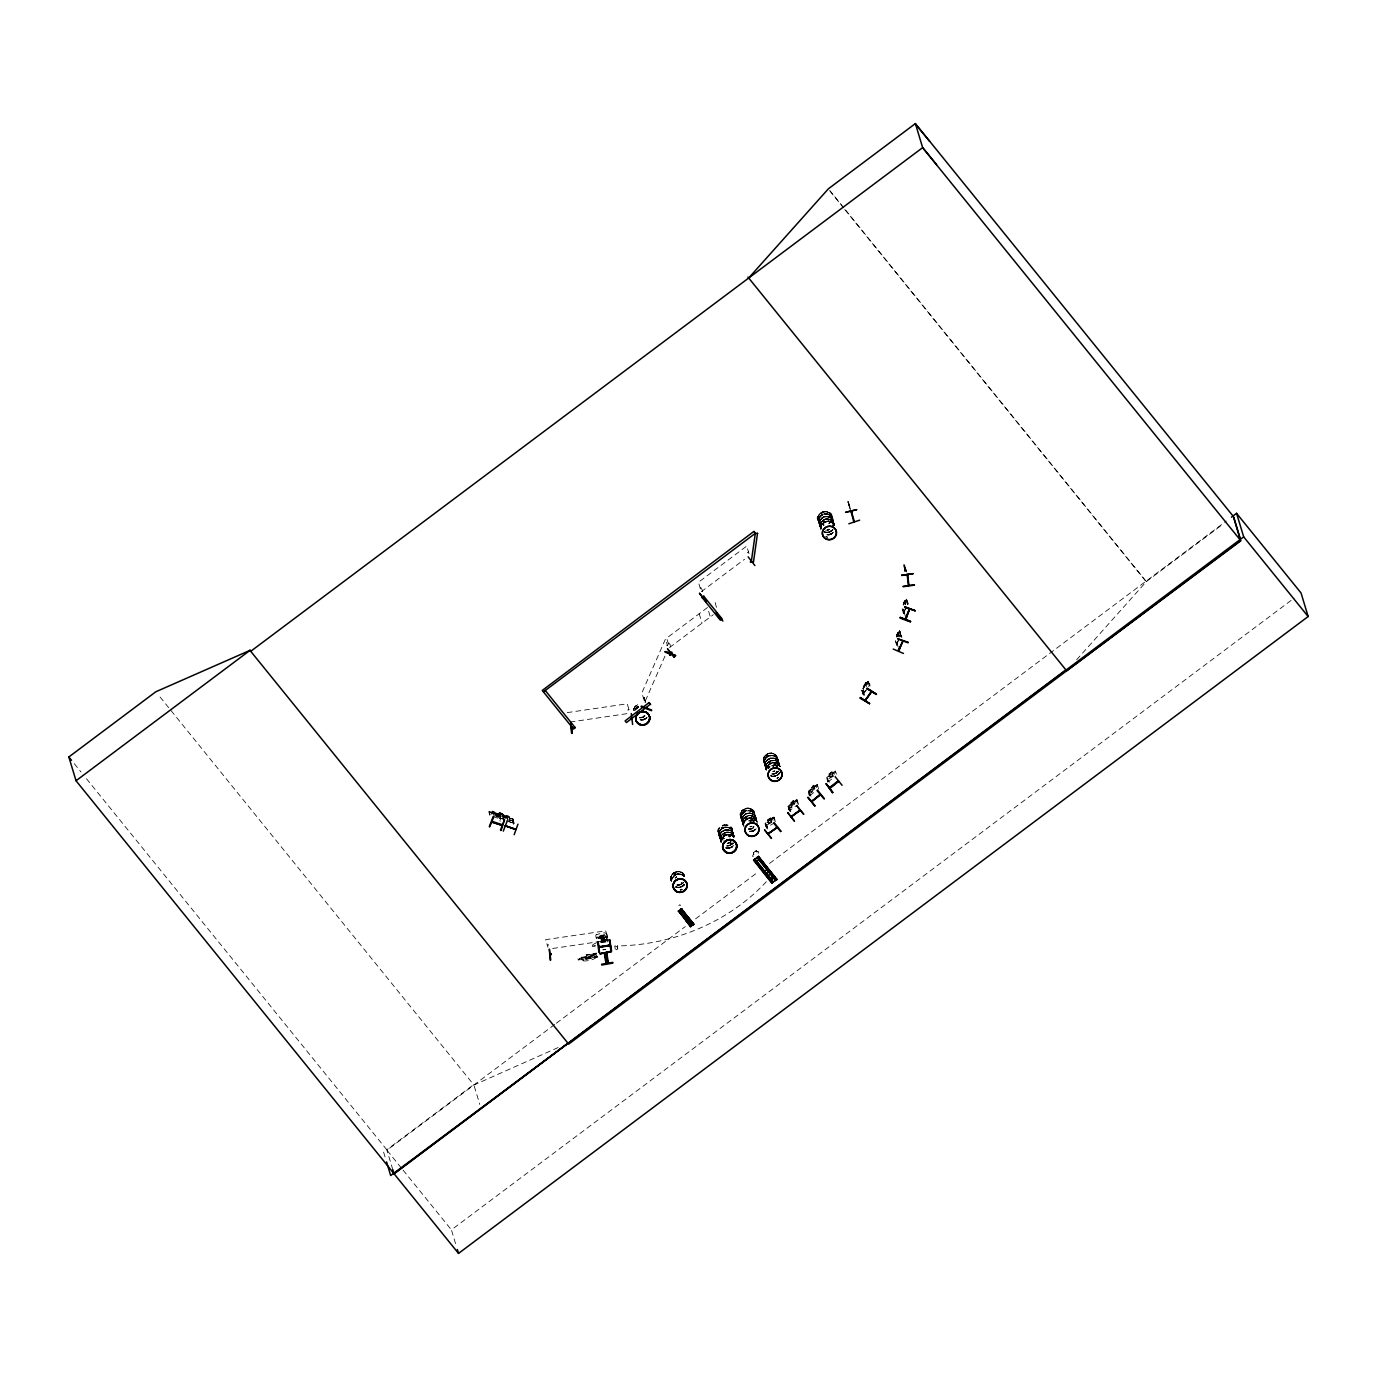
<?xml version="1.0" encoding="UTF-8"?>
<svg xmlns="http://www.w3.org/2000/svg" width="1377" height="1377" viewBox="0 0 1377 1377"><rect width="100%" height="100%" fill="white"/><g stroke="black" fill="none" stroke-linecap="round" stroke-linejoin="round"><path stroke-width="0.75" stroke-dasharray="5 3.75" d="M636.57 707.158L637.809 706.194M638.377 707.537L637.981 706.332M644.66 715.369L643.73 715.971M673.99 874.55L674.128 874.206M675.642 875.17L675.212 873.844M675.866 874.67L679.618 873.793L683.061 875.083M681.443 882.296L681.133 883.363L682.131 882.95M724.302 838.3A7.109 6.73 -16.8 0 1 718.76 829.143A7.109 6.73 -16.8 0 1 729.621 826.131A7.109 6.73 -16.8 0 1 729.535 836.855C743.408 818.885 704.611 824.203 722.477 838.077M718.932 833.068L719.293 836.786L721.686 839.626M719.706 835.667L721.187 841.02A7.092 6.713 -16.8 0 1 724.199 830.641A7.109 6.73 -16.8 0 1 733.872 835.77M721.823 834.961L726.643 832.242C722.133 832.465 719.035 837.75 720.825 841.829M720.343 840.108L720.343 838.197M721.049 842.449L721.169 840.469M721.066 827.749L721.892 828.472M722.564 828.369L722.684 827.474M723.011 828.489L722.77 827.043M725.059 835.357L724.801 835.787M728.777 836.459L729.5 836.097M731.566 843.223L730.516 843.55M732.426 832.379L732.444 830.589M733.958 837.354L732.375 832.156M741.17 818.145L741.187 816.389M741.979 818.988L743.442 824.341A7.109 6.73 -16.8 0 1 747.332 813.635A7.109 6.73 -16.8 0 1 756.111 820.847C757.815 812.826 745.095 810.037 742.375 817.37M743.305 825.752L744.785 820.606L747.78 818.368M743.408 825.563L743.425 823.79A7.109 6.73 -16.8 0 1 747.195 813.205A7.109 6.73 -16.8 0 1 755.99 820.417A7.092 6.713 -16.8 0 0 747.212 813.222A7.092 6.713 -16.8 0 0 743.339 823.911A7.092 6.713 -16.8 0 0 743.425 825.529A7.109 6.73 -16.8 0 1 749.57 817.818L754.923 819.108M746.145 817.904L745.973 819.435M746.558 819.246L745.852 818.403L747.057 818.076M746.558 817.955L747.659 818.971L746.007 819.332M753.133 826.527L753.89 827.078M755.336 818.231L753.856 812.878M763.443 760.896C763.254 744.768 787.954 758.159 773.323 766.163A7.057 6.678 -16.8 0 0 775.888 755.353A7.057 6.678 -16.8 0 0 764.459 757.04A7.057 6.678 -16.8 0 0 769.691 766.679L764.855 764.166L763.478 759.088M764.252 761.257L765.698 768.297L766.163 764.631L768.469 761.739L766.214 764.751M765.044 763.856L766.524 769.209A7.092 6.713 -16.8 0 1 779.262 765.595L777.885 760.448L774.838 758.314M768.486 755.646L767.729 756.662L766.679 755.87M770.793 763.581L768.848 762.858M774.717 764.545L774.029 764.166M776.508 772.29L776.542 771.206M776.542 771.981L776.886 772.084M778.401 763.099L778.039 759.398M779.279 765.578A7.109 6.73 -16.8 0 0 766.628 769.089A7.109 6.73 -16.8 0 1 770.397 758.52A7.092 6.713 -16.8 0 1 779.175 765.732L779.193 763.942M818.609 521.47L818.626 519.697M819.9 520.609L819.298 524.258L820.709 527.563M819.384 524.069L819.401 522.296M820.021 524.826L820.52 528.458A7.074 6.696 -16.8 0 1 825.443 519.181A7.126 6.73 -16.8 0 1 834.238 524.585A7.074 6.696 -16.8 0 0 825.443 519.181A7.126 6.73 -16.8 0 0 820.623 528.355L820.003 526.169L820.881 527.649A7.092 6.713 -16.8 0 1 824.771 516.96A7.109 6.73 -16.8 0 1 833.55 524.172L833.188 520.437L830.779 517.597M820.744 529.078C820.158 524.585 824.513 520.609 828.92 521.143L827.026 521.194M819.814 520.695L822.138 517.804L825.58 516.358A7.092 6.713 -16.8 0 1 832.913 525.446A7.109 6.73 -16.8 0 0 825.546 516.323A7.092 6.713 -16.8 0 0 820.778 527.236A7.092 6.713 -16.8 0 0 820.847 528.837L820.864 527.116A7.109 6.73 -16.8 0 1 825.546 516.323L830.916 517.614M822.241 515.015L822.276 513.793M823.274 521.711L823.618 522.313M828.352 523.294L829.143 523.036M823.98 524.964A7.126 6.73 -16.8 0 1 818.437 515.79A7.074 6.696 -16.8 0 1 829.298 512.795A7.074 6.696 -16.8 0 1 829.212 523.467A7.126 6.73 -16.8 0 0 829.333 512.76A7.126 6.73 -16.8 0 0 818.437 515.79A7.074 6.696 -16.8 0 0 823.997 524.912A7.126 6.73 -16.8 0 1 818.472 515.876A7.074 6.696 -16.8 0 1 829.367 513.019A7.126 6.73 -16.8 0 1 829.264 523.587A7.074 6.696 -16.8 0 0 829.367 513.019A7.126 6.73 -16.8 0 0 818.472 515.876A7.074 6.696 -16.8 0 0 824.066 525.136C801.534 514.292 842.931 502.605 829.333 523.656M832.758 521.539C834.927 512.812 823.188 514.447 820.881 514.103M753.339 852.535L753.856 854.17A3.804 1.153 -38.3 0 0 753.787 856.494L753.649 856.322A3.804 1.153 -38.3 0 1 753.718 853.998L753.856 854.17M900.403 636.14L899.663 630.7L901.539 637.172M907.34 604.606L907.546 602.265M905.705 601.388L905.171 604.813M897.838 636.794L898.751 632.921L898.234 636.346L899.594 635.451L899.147 636.553M898.992 637.19L898.785 632.439L897.942 633.713M868.715 686.607L869.248 684.524M905.205 602.558L905.687 601.37M866.925 683.594L866.236 684.386M633.489 710.153A7.109 6.73 -16.8 0 1 637.844 704.697A7.074 6.696 -16.8 0 0 633.523 710.171L634.814 706.849L637.792 704.611M671.46 879.903L672.045 878.078L671.563 879.8A7.092 6.713 -16.8 0 1 684.197 876.237A7.109 6.73 -16.8 0 0 671.563 879.731M675.505 874.515L675.005 875.032M718.157 830.882L718.656 829.143M718.828 833.223L719.414 831.381A7.109 6.73 -16.8 0 1 728.691 827.474L730.43 828.386M721.479 827.801L722.822 827.026M719.62 835.822L720.205 833.98M723.149 827.938L721.514 828.61M721.066 840.607A7.109 6.73 -16.8 0 1 724.939 829.883A7.092 6.713 -16.8 0 1 733.717 837.096A7.109 6.73 -16.8 0 0 724.939 829.883A7.092 6.713 -16.8 0 0 721.083 840.59L722.598 837.25M724.25 834.238L723.958 836.252M820.038 516.478L818.506 521.659L820.09 525.05L822.826 520.179L826.32 518.854M818.609 519.731L819.108 518.01M821.174 514.43L822.276 514.964M728.605 836.304L729.001 835.925M731.927 833.36L733.287 834.703L732.667 836.51L733.184 832.947L731.6 829.556M731.703 843.826L730.636 843.258M754.028 812.946L752.565 811.673A7.109 6.73 -16.8 0 0 742.616 813.101L741.067 818.351L742.668 821.725L745.405 816.871M741.876 819.143L743.391 815.752M743.098 819.745L742.616 823.412L744.01 826.682M747.263 818.833L747.091 817.886M824.496 519.353L820.52 523.071L820.055 524.93L821.38 526.255A7.109 6.73 -16.8 0 1 819.814 517.339A7.109 6.73 -16.8 0 1 829.074 514.774A7.092 6.713 -16.8 0 1 832.259 523.277L832.861 521.384L831.622 519.99L826.303 518.75M764.149 761.412L764.751 759.588M833.051 525.825L833.653 523.983M764.941 764.011L765.526 762.187M768.469 756.128L767.058 756.937M751.343 819.969L750.792 819.504M779.158 765.164L780.07 766.679A7.109 6.73 -16.8 0 0 766.49 768.641C767.213 763.547 773.908 760.947 777.988 763.994M766.404 768.796A7.109 6.73 -16.8 0 1 770.277 758.073A7.092 6.713 -16.8 0 1 779.038 765.302A7.109 6.73 -16.8 0 0 770.277 758.073A7.092 6.713 -16.8 0 0 766.404 768.796L766.989 766.989M769.209 763.942L770.156 762.772M770.707 763.547L768.882 764.046M754.837 819.917L755.422 818.076M777.902 764.786L778.487 762.961M498.44 817.577L496.013 812.998L499.558 813.652L499.076 812.413L502.536 813.635M496.942 816.096L496.047 812.878M505.29 817.904L502.777 814.805L506.547 816.2M505.135 815.511L497.063 812.981M499.541 814.84L489.076 811.449L490.315 816.01M489.042 812.602L490.143 812.55L489.042 812.602L490.178 816.372M492.381 812.275L490.935 812.069L491.589 814.22M495.927 813.291L492.088 811.001L492.518 812.361M498.13 814.134L489.024 811.552M498.491 815.666L500.557 817.25M500.35 817.904L499.49 818.764L500.471 817.955L499.421 814.823M503.586 815.649L502.553 815.821L513.07 819.091L514 822.207L513.019 823.016M505.617 815.27L509.094 816.406L505.617 815.27L506.047 816.613L504.464 816.32L505.118 818.489M511.676 818.403L513.07 819.091M512.984 820.244L512.158 819.573L514.12 824.014M513.122 823.085L509.042 821.604M863.482 695.041L861.83 690.152L868.302 681.408L866.03 683.956M863.172 694.817L861.761 690.238L868.25 681.529M664.953 656.14L644.729 702.304L641.871 692.889L665.47 639.014L667.174 644.677M903.105 604.176L904.569 600.854L905.033 602.059M903.226 604.21L904.672 600.906M903.519 605.26L906.479 599.115L908.269 603.883M904.569 600.854L904.982 602.214L905.859 599.873M907.512 604.658L906.772 599.976L907.873 604.796M903.932 613.763L903.192 609.082L905.464 616.621M903.897 612.18L906.393 606.465L903.983 612.335L903.071 612.163L904.001 612.214M896.702 636.845L897.735 632.439L898.079 633.609M896.702 637.19L898.045 634.091L898.699 636.26M900.558 636.191L899.835 631.509L901.901 637.31M900.919 636.329L900.197 631.647M897.047 643.885L899.594 638.05L896.238 643.747M666.795 645.658L667.57 644.884L667.157 645.796M645.469 701.461L644.006 697.691L645.056 702.373M643.971 698.741L644.367 697.829M863.551 690.824L863.413 685.694L865.651 682.785L862.415 688.948M862.914 688.672L863.878 686.916M793.083 804.839L790.794 807.886L792.377 805.063L790.123 805.132L792.877 804.375L795.08 801.414L793.6 804.151M813.463 789.572L811.225 792.636L812.74 789.796L810.485 789.864L813.256 789.09L815.459 786.129L813.979 788.883M770.586 821.398L772.067 818.661L769.863 821.621L767.109 822.379L769.364 822.31L767.781 825.133L770.07 822.103L771.981 822M832.087 775.303L833.567 772.566L831.364 775.526L828.593 776.284L830.865 776.215L829.281 779.038L831.57 776.008L833.464 775.905M596.534 934.277C593.315 937.083 604.21 930.129 606.723 934.071L607.67 937.186L600.51 938.615M638.515 706.9A7.092 6.713 -16.8 0 0 634.659 710.635L638.515 706.935A7.212 6.816 -16.8 0 0 634.59 710.739L636.897 707.881M823.067 521.539L823.945 520.867M824.616 522.296L824.513 521.194M673.766 874.171L675.453 873.707L674.162 874.326M671.959 878.147L675.918 874.343M675.711 874.877L674.145 875.307M681.408 883.156L681.271 883.432M719.328 831.467L723.286 827.646L728.794 827.525A7.109 6.73 -16.8 0 1 732.444 836.218A7.092 6.713 -16.8 0 0 728.691 827.491A7.092 6.713 -16.8 0 0 719.431 831.329A7.109 6.73 -16.8 0 0 723.166 840.073A7.092 6.713 -16.8 0 1 719.431 831.329M766.455 755.68L767.901 755.078M764.665 759.656L765.681 758.038A7.092 6.713 -16.8 0 1 775.595 756.524L777.093 757.832M720.119 834.066L721.135 832.448M765.44 762.256L769.399 758.434L774.907 758.314M725.318 835.598L723.751 836.028M770.242 763.856L770.225 762.944M743.787 810.95C746.558 808.97 743.15 813.773 745.336 811.501M741.687 814.719L742.616 813.17A7.092 6.713 -16.8 0 1 752.53 811.638A7.109 6.73 -16.8 0 1 753.77 821.071A7.092 6.713 -16.8 0 0 752.53 811.638M730.963 835.701L731.927 834.135M774.132 763.805L774.717 764.011M731.617 843.963L730.739 844.084M750.689 819.16L751.119 819.229M770.759 776.06L772.617 776.473A7.092 6.713 -16.8 0 0 780.122 772.256L777.885 775.01M780.157 772.187L779.21 773.736A7.109 6.73 -16.8 0 1 772.652 776.525L777.919 775.01L774.459 776.421M742.496 821.656L743.941 822.93A7.109 6.73 -16.8 0 1 742.737 813.532A7.109 6.73 -16.8 0 1 752.685 812.069A7.092 6.713 -16.8 0 1 753.89 821.501L754.923 819.831M904.878 602.162L905.722 600.888L906.376 603.057M601.629 936.721L605.243 937.41L602.455 936.377L604.296 934.656L601.646 936.24L598.1 935.585L600.923 936.618L599.029 938.15M602.351 938.821L605.209 937.358L603.264 939.011L606.138 940.009L602.592 939.372L600.63 940.835M753.58 852.466L756.507 850.676L754.08 851.847M865.186 683.543L864.05 685.729M862.811 688.448L863.964 686.865M862.622 690.238L864.326 695.901M868.767 682.424C866.735 683.164 870.522 681.839 869.92 686.194M863.706 693.578L867.562 688.431L862.69 693.354L863.809 693.647L862.863 693.302M765.905 822.62L765.096 823.825L766.128 826.854M788.918 805.373L788.04 806.492L789.4 811.087M816.2 785.062L817.387 784.615L808.402 791.207M899.663 630.7L896.582 636.794L896.238 635.64M899.611 630.821L896.289 635.761M1076.642 659.755L1146.37 581.593L829.763 190.456M819.986 516.513L822.637 515.032M823.463 521.435L824.496 521.384M824.875 522.451L823.429 522.658M833.636 532.142L830.641 534.379L826.94 534.93M645.555 718.708L646.932 717.4M765.629 758.073L768.607 755.835L772.308 755.284M768.641 768.073L770.018 766.765A7.109 6.73 -16.8 0 0 768.71 767.987A7.092 6.713 -16.8 0 1 770.036 766.714A7.212 6.816 -16.8 0 0 768.676 768.073M773.719 764.046L774.597 764.855M778.521 771.223L775.561 773.564L771.826 774.012A7.126 6.73 -16.8 0 0 778.401 771.086A7.109 6.73 -16.8 0 1 771.86 773.891M721.083 832.483L724.078 830.245L727.762 829.694M743.993 810.674L743.735 812.034L745.198 811.724M743.821 822.757A7.212 6.816 -16.8 0 1 742.582 813.187L747.367 810.451L751.067 810.829L749.208 810.416M742.599 813.17L744.664 811.741M722.529 837.285L724.818 835.736M745.783 817.972L746.799 817.542M746.179 819.298L743.907 822.121A7.092 6.713 -16.8 0 1 756.971 821.776L755.663 817.387M682.958 886.099L684.317 884.791L679.532 887.528L675.832 887.149M733.201 843.034L730.24 845.375L726.505 845.822A7.109 6.73 -16.8 0 0 733.08 842.982M731.875 844.445L733.235 843.137M733.889 845.53L729.139 848.249M756.197 828.834L753.202 831.054L749.518 831.605A7.092 6.713 -16.8 0 0 756.128 828.92A7.109 6.73 -16.8 0 1 749.587 831.656M867.028 682.906L865.84 684.008L867.062 682.94L867.717 685.109M864.033 687.45L863.396 688.448M599.856 938.081L601.887 936.808M678.758 905.412L679.618 905.016M701.272 591.714L744.561 559.251M707.503 607.515L666.675 638.102L668.947 645.641M669.532 647.534L713.338 614.693M771.808 822.465L767.264 824.72L767.523 819.935L770.569 817.8L770.827 819.074M792.05 807.283L790.278 807.473L789.623 805.304L790.536 802.688L793.496 800.45L793.84 801.827M829.092 773.926L831.983 771.602L832.328 772.979M795.854 800.261L788.935 805.459M766.077 823.962C764.51 825.133 767.884 823.394 767.213 827.732M789.09 806.698C787.678 807.249 791.207 808.127 790.794 812.361M808.643 792.05C810.64 790.553 807.042 794.03 809.779 795.82M827.577 777.867C826.2 778.039 830.228 781.585 830.09 785.682M833.292 776.353L828.765 778.625L829.126 773.805M774.27 822.172C774.063 824.462 763.701 827.715 767.368 827.302M790.312 810.141L788.969 809.59L790.312 810.141L797.214 804.943M809.418 794.409L810.743 794.787L817.577 789.658M827.525 780.845L828.799 781.31L835.77 776.077M392.824 1169.675L386.799 1149.778L473.774 1084.577L479.781 1104.492M554.673 1024.471L386.937 1150.208L401.723 1168.471M556.394 1023.197L685.281 926.583M695.592 918.855L757.453 872.467M769.485 863.465L1226.305 521.022M1146.37 581.593L1223.103 524.069M455.563 1243.603L451.415 1229.85L1294.156 598.134M700.962 587.411C699.55 587.979 703.062 588.599 702.614 592.85M668.998 642.939C667.415 644.023 670.874 642.56 670.324 646.863M867.252 681.942L868.25 681.374L869.593 685.987M820.64 512.898L824.1 511.469M831.019 530.696L830.727 530.833M645.589 718.708L640.236 720.188A7.212 6.816 -16.8 0 0 646.863 717.262M768.504 761.86C772.411 758.555 779.416 760.93 780.036 766.18A7.109 6.73 -16.8 0 0 771.051 760.689A7.109 6.73 -16.8 0 0 766.266 769.898L765.629 767.729M769.054 762.651L770.793 763.306M756.696 821.122A7.057 6.678 -16.8 0 0 747.091 816.01L745.439 816.991C749.312 813.652 756.386 816.062 756.954 821.312M723.872 835.977L727.331 834.548M751.98 809.401L753.288 810.64A7.126 6.73 -16.8 0 1 750.224 821.191C769.072 804.495 726.23 804.96 744.733 821.398M753.012 826.458L753.89 826.665M731.153 842.001L727.676 843.447A7.092 6.713 -16.8 0 0 731.101 842.07A7.109 6.73 -16.8 0 1 727.71 843.481M680.617 884.619L683.629 882.416A7.126 6.73 -16.8 0 1 676.95 885.101L682.269 883.724A7.109 6.73 -16.8 0 1 676.933 885.015A7.074 6.696 -16.8 0 0 682.149 883.535M606.414 937.634L607.653 937.066L606.19 936.876M581.473 957.411L596.172 954.726C600.338 962.643 563.916 962.385 596.981 957.445M832.242 772.876L833.842 772.153L834.496 774.322M813.79 785.303L814.134 786.456L815.735 785.733L816.389 787.885M793.772 801.724L795.372 801.001L796.026 803.17M770.759 818.988L772.359 818.248L773.013 820.417M558.133 1047.553L473.912 1085.024L158.527 695.11M603.969 938.116L605.691 937.462L603.728 937.324M795.751 800.244L797.025 799.882L798.281 804.443M795.82 800.33L797.025 799.882M772.738 817.49L774.012 817.146L774.872 820.158M850.177 508.629L847.922 501.228L849.661 507.579M848.025 502.054L850.556 508.526M849.437 506.684L848.576 501.934M827.37 530.076L829.195 529.577A7.212 6.816 -16.8 0 1 827.336 529.921M641.407 717.727L639.513 717.778L644.866 716.315A7.057 6.678 -16.8 0 1 639.599 717.778M777.041 765.698A7.092 6.713 -16.8 0 0 771.636 765.801L775.337 765.302M773.013 771.636L774.838 771.137A7.109 6.73 -16.8 0 1 773.048 771.688A7.092 6.713 -16.8 0 0 774.821 771.172M773.702 773.96L775.526 773.444M722.581 825.339L724.405 824.84M747.78 818.368L749.604 817.852A7.109 6.73 -16.8 0 1 757.453 823.463M748.554 820.967L754.08 820.847M749.949 826.768L751.773 826.252A7.109 6.73 -16.8 0 1 749.983 826.802A7.092 6.713 -16.8 0 0 751.756 826.286M724.612 835.753L723.631 835.46M750.637 829.092L752.462 828.575M680.307 890.144L682.131 889.628M617.309 945.913C618.583 956.447 610.424 941.369 617.636 947.376M602.851 949.407L605.777 949.648M603.006 949.941L605.777 949.459M596.534 953.762L586.154 954.846L596.379 953.073M586.258 955.156L596.482 953.4L586.223 955.208M590.113 957.79L589.786 956.705C567.617 960.922 602.231 953.297 588.117 957.721L592.041 958.048L578.254 959.993L577.875 958.719L589.614 956.12L592.747 956.189L593.074 957.273L583.4 959.562L586.464 957.996L582.867 957.944L583.246 958.977L597.429 956.533M597.48 956.912L587.118 957.979L597.325 956.223M904.018 564.587L904.809 571.128M904.052 565.413L904.5 567.823M904.001 566.532L905.739 572.419M567.204 712.615L627.241 703.785L629.513 711.324M570.044 722.047L628.015 713.51M600.751 939.837L604.451 939.286L604.09 938.133M552.642 948.478L608.531 940.25L605.691 930.835L545.653 939.665L547.926 947.204M906.496 570.99L904.396 565.396L906.617 571.954M607.877 942.023L606.121 935.999L607.188 936.222M606.173 936.36C609.908 935.603 602.472 939.045 603.487 935.999L599.787 936.618M597.618 938.116L600.269 937.685M598.307 938.064L606.19 936.997M600.389 938.185L603.849 937.72L600.389 938.236L599.752 936.067L603.195 935.568L604.503 939.871L601.043 940.353M601.336 941.283L606.345 939.63L605.037 935.293L599.46 935.138L597.893 936.343L598.547 938.512M600.733 942.574L607.67 941.507A9.57 3.081 -9 0 0 600.751 941.782M509.507 818.162L510.747 818.575L508.888 819.126L511.642 821.226L510.437 820.83M812.413 792.016L810.657 792.205L810.003 790.037L811.019 787.369L813.876 785.183L814.22 786.542M592.42 955.104L596.189 954.829M824.789 513.776L826.682 513.741M823.945 520.902L825.098 521.487M771.86 774.115L773.736 774.081M746.661 808.144L748.537 808.11M748.899 815.563L752.582 815.941M746.73 819.229L746.076 818.885M748.761 829.126L754.114 827.646A7.057 6.678 -16.8 0 1 748.864 829.212M726.608 832.104L728.519 832.173M727.331 834.565L731.032 834.927M728.416 845.874L726.522 845.926A7.057 6.678 -16.8 0 0 733.132 843.189M727.28 848.266L725.49 847.853A7.109 6.73 -16.8 0 0 732.564 846.889A7.092 6.713 -16.8 0 1 725.541 847.905L729.139 848.249M499.507 813.755L497.872 813.6L500.195 821.312M583.607 960.13L581.937 959.356M583.624 960.251L582.161 960.113L581.335 957.411L582.523 956.688M756.421 850.556L756.902 851.95A3.804 1.153 -38.3 0 1 758.09 853.344L757.952 853.155A3.804 1.153 -38.3 0 0 756.748 851.778L756.902 851.95M679.945 904.758L680.393 905.705M606.362 936.326L607.67 937.169M828.885 521.143L832.362 522.434M824.375 532.021L828.111 532.503L832.878 529.663A7.126 6.73 -16.8 0 1 824.427 531.935A7.074 6.696 -16.8 0 0 832.758 529.611M772.273 755.302L775.767 756.575M774.511 762.72L776.301 763.151M775.303 765.319L777.144 765.732A7.212 6.816 -16.8 0 0 771.636 765.853M726.281 824.789L728.089 825.219M727.727 829.711L731.221 830.985M728.485 832.069L730.344 832.603M504.516 819.384L498.371 817.594L504.946 819.676M506.495 816.113L508.474 816.406M493.603 815.718L498.336 816.406L495.823 813.291M507.132 819.986L511.865 820.675L509.352 817.559M493.069 816.595L499.627 818.713M506.598 820.847L513.156 822.981M600.217 938.098L602.386 938.856M827.56 780.656L828.799 781.31M809.452 794.236L810.692 794.873M902.796 609.994L902.83 608.944L903.966 612.713M828.42 514.155L832.19 517.7L831.501 515.514L832.121 517.218M830.038 519.232L832.982 521.349M750.981 810.829L752.685 811.707A7.212 6.816 -16.8 0 1 753.89 821.277M753.219 818.265L756.266 820.365M730.309 832.5L733.27 834.737M721.72 828.851L721.737 828.403M730.963 834.927L732.667 835.805M725.404 834.858L724.509 834.273L725.008 835.03M867.286 681.959L865.978 684.094L865.651 682.785M496.908 816.578L498.113 816.957L495.359 814.874L497.166 814.255L494.515 814.358L491.296 812.396L493.913 814.392M505.996 817.026L504.843 816.647L507.442 818.661M505.066 818.041L502.433 816.079L504.292 815.494L501.589 815.563L498.371 813.618L500.987 815.597L499.111 816.268L501.796 816.096L503.982 817.766M832.242 522.399L833.687 523.673M776.421 759.157L778.607 761.86L777.936 759.674M777.867 763.96L779.33 765.251M765.56 766.541L767.006 767.815A7.092 6.713 -16.8 0 1 765.819 758.417A7.109 6.73 -16.8 0 1 775.75 756.954A7.109 6.73 -16.8 0 1 776.972 766.387L777.988 764.717L776.972 766.335A7.092 6.713 -16.8 0 0 775.733 756.954A7.092 6.713 -16.8 0 0 765.819 758.417A7.109 6.73 -16.8 0 0 767.041 767.85M753.357 814.272L755.543 816.991L754.871 814.805M730.309 828.352L731.772 829.642M731.101 830.968L732.547 832.242M732.547 835.77L734.01 837.044A7.092 6.713 -16.8 0 0 721.169 842.208A7.109 6.73 -16.8 0 1 733.821 836.941M719.551 835.959L720.86 837.199M682.94 875.049L684.403 876.323M904.913 567.651L905.584 570.078M904.31 567.634L904.259 566.481L905.429 571.317M904.448 568.167L904.913 571.507L904.482 569.183M829.97 191.128L843.464 207.807M844.807 209.476L1146.576 582.264M836.441 774.149L835.426 770.948L826.527 777.644M793.858 801.621L793.582 800.553M790.536 802.688L791.069 803.893M774.012 817.146L775.268 821.69M772.755 817.422L765.922 822.706M767.523 819.935L768.056 821.157M74.255 763.65L81.019 772.015M86.441 778.693L386.799 1149.778M403.065 1170.123L451.415 1229.85M716.47 607.343L714.973 601.904M832.069 518.785L833.171 520.42M832.965 521.246L834.393 524.62M833.515 523.604L834.634 525.239M776.921 757.763L778.022 759.381M778.59 762.806L779.554 764.459M765.75 766.61L764.837 765.096L765.492 767.299M731.032 827.336L731.962 828.868M733.27 834.617L734.234 836.269M720.412 838.421L719.5 836.906L720.154 839.092M684.627 875.548C681.288 867.338 667.604 872.932 671.219 881.108A7.126 6.73 -16.8 0 1 675.281 872.175A7.126 6.73 -16.8 0 1 684.507 875.652L684.438 875.565A7.109 6.73 -16.8 0 0 675.246 872.106A7.109 6.73 -16.8 0 0 671.356 881.022A7.074 6.696 -16.8 0 1 675.264 872.123A7.074 6.696 -16.8 0 1 684.438 875.565M614.83 946.326L615.278 949.063M903.983 564.536L906.221 572.006M906.479 599.115L907.908 603.746M904.999 602.558L905.653 604.71M904.345 601.749L903.467 603.746M902.193 608.961L903.57 613.626M897.408 633.3L896.53 635.279M896.823 642.508L898.527 648.171M895.859 641.544L896.995 645.314M895.36 640.546L896.634 645.176M832.293 518.113L832.947 520.282M833.102 520.713L834.41 525.085A7.092 6.713 -16.8 0 0 821.363 525.377M868.095 681.426L869.076 684.558M818.437 520.936L819.057 523.122M819.195 523.57L819.849 525.739M865.496 682.854L866.649 686.589M862.949 690.445L865.789 699.877M826.63 777.575L827.887 782.239M748.985 553.623L746.713 546.084L698.414 582.282L700.704 589.821M817.318 784.529L818.644 789.176M809.452 791.431L812.55 801.156M808.506 791.155L810.02 796.113M796.939 799.796L798.505 804.736M777.127 757.075L777.798 759.243M778.728 762.273L780.036 766.662A7.092 6.713 -16.8 0 0 766.507 768.641M789.331 806.991L792.171 816.423M788.143 806.423L789.641 811.38M764.063 762.497L764.7 764.7M708.639 611.268L710.343 616.93M766.318 824.255L769.158 833.67M765.13 823.67L766.628 828.627M699.206 613.729L702.046 623.144M754.062 812.189L754.734 814.358M740.998 817.628L741.635 819.814M741.773 820.244L742.427 822.413M742.564 822.844L743.305 825.253A7.057 6.678 -16.8 0 1 748.072 816.096A7.057 6.678 -16.8 0 1 756.816 821.518M731.807 828.885L732.478 831.054M732.616 831.484L733.27 833.653M733.407 834.083L734.113 836.51A7.057 6.678 -16.8 0 0 724.939 833.085A7.057 6.678 -16.8 0 0 721.066 841.932M718.742 834.307L719.379 836.493M720.309 839.522L720.98 841.708A7.109 6.73 -16.8 0 1 724.853 832.81A7.109 6.73 -16.8 0 1 734.061 836.269M644.006 697.691L645.658 703.148M606.121 935.999L607.825 941.644M603.642 939.166L601.422 939.493M595.639 935.585L596.706 938.77M596.052 954.76L596.998 957.549M581.318 957.29L581.559 958.082M578.013 958.736L578.237 959.872M512.95 819.074L514.258 823.653M512.158 819.573L513.862 825.219M508.991 816.406L509.404 817.663M510.11 820.107L509.473 817.938L506.202 816.888L506.856 819.057M506.375 815.718L507.442 819.435M502.467 813.532L502.88 814.805M502.605 815.718L503.5 818.936M499.386 814.926L501.159 821.621M495.927 813.687L496.581 815.855M494.945 812.137L492.846 811.466M492.673 812.619L493.327 814.788M489.196 811.501L490.074 814.702M383.615 1152.17L385.973 1159.968M849.024 505.479L849.764 507.872M851.175 512.674L848.146 502.02L848.473 502.966M847.922 501.228L848.06 502.14M765.646 768.194L766.146 770.036M755.732 817.129L756.214 818.85M617.774 948.633L617.481 947.204M904.792 565.345L904.913 566.308M766.318 881.71A186.17 157.494 -8.8 0 1 617.344 945.965M833.533 524.172A7.092 6.713 -16.8 0 0 824.771 516.96A7.109 6.73 -16.8 0 0 820.899 527.666M820.726 527.443A7.212 6.816 -16.8 0 1 825.58 516.392A7.212 6.816 -16.8 0 1 833.068 525.635M831.398 530.713A7.074 6.696 -16.8 0 1 824.41 531.746M820.623 528.183A7.074 6.696 -16.8 0 1 825.391 519.009A7.074 6.696 -16.8 0 1 834.152 524.43M832.276 523.277A7.109 6.73 -16.8 0 0 829.074 514.774A7.092 6.713 -16.8 0 0 819.831 517.339A7.092 6.713 -16.8 0 0 821.415 526.289M829.057 529.181A7.092 6.713 -16.8 0 1 827.267 529.663A7.109 6.73 -16.8 0 0 829.057 529.181M832.827 529.818A7.074 6.696 -16.8 0 1 824.513 532.124M820.744 528.561A7.074 6.696 -16.8 0 1 825.494 519.387A7.074 6.696 -16.8 0 1 834.255 524.826M821.002 527.529A7.092 6.713 -16.8 0 0 820.985 529.284A7.109 6.73 -16.8 0 1 834.548 525.515A7.092 6.713 -16.8 0 0 833.636 524.017M822.43 524.276A7.092 6.713 -16.8 0 1 832.345 522.812M820.847 528.854A7.109 6.73 -16.8 0 1 820.847 527.081M821.346 525.377A7.109 6.73 -16.8 0 1 834.428 525.085M825.89 536.72A7.109 6.73 -16.8 0 0 827.663 537.133A7.092 6.713 -16.8 0 1 825.89 536.703M596.155 942.987A9.57 3.081 -9 0 0 592.213 946.378L590.664 946.653L595.484 945.81L593.935 946.085A7.987 2.565 -9 0 1 595.707 943.933M601.043 942.247A7.987 2.565 -9 0 1 608.238 942.298M683.526 882.468A7.057 6.678 -16.8 0 1 677.002 885.187M671.46 881.211A7.057 6.678 -16.8 0 1 675.332 872.364A7.057 6.678 -16.8 0 1 684.489 875.789M675.935 887.184A7.092 6.713 -16.8 0 0 684.266 884.877A7.109 6.73 -16.8 0 1 675.935 887.201M682.08 889.49A7.212 6.816 -16.8 0 1 680.272 889.99M675.229 878.251A7.092 6.713 -16.8 0 1 676.83 877.321M680.221 889.731A7.092 6.713 -16.8 0 0 681.994 889.232A7.109 6.73 -16.8 0 1 680.221 889.749M766.541 769.227A7.092 6.713 -16.8 0 1 770.397 758.538A7.109 6.73 -16.8 0 1 779.193 765.732M769.623 766.473A7.074 6.696 -16.8 0 1 764.373 756.816A7.109 6.73 -16.8 0 1 775.853 755.112A7.109 6.73 -16.8 0 1 773.254 765.973A7.074 6.696 -16.8 0 0 775.836 755.13A7.109 6.73 -16.8 0 0 764.355 756.799A7.109 6.73 -16.8 0 0 769.623 766.507A7.109 6.73 -16.8 0 1 764.355 756.816A7.074 6.696 -16.8 0 1 775.836 755.13A7.109 6.73 -16.8 0 1 773.254 765.973M778.332 771A7.057 6.678 -16.8 0 1 771.808 773.702M779.761 766.008A7.057 6.678 -16.8 0 0 771.017 760.586A7.057 6.678 -16.8 0 0 766.266 769.743A7.126 6.73 -16.8 0 1 771.034 760.603A7.126 6.73 -16.8 0 1 779.847 766.06M778.453 771.378A7.057 6.678 -16.8 0 1 771.929 774.098M766.387 770.122A7.057 6.678 -16.8 0 1 771.137 760.982A7.057 6.678 -16.8 0 1 779.881 766.387M768.504 768.504A7.212 6.816 -16.8 0 1 764.975 759.088A7.212 6.816 -16.8 0 1 775.217 756.266A7.212 6.816 -16.8 0 1 776.955 766.163M774.7 770.741A7.109 6.73 -16.8 0 1 772.91 771.24M766.92 767.402A7.092 6.713 -16.8 0 1 765.698 757.987M775.595 756.524A7.092 6.713 -16.8 0 1 776.835 765.956A7.109 6.73 -16.8 0 0 775.113 756.18A7.109 6.73 -16.8 0 0 765.01 758.985A7.109 6.73 -16.8 0 0 768.504 768.263M778.642 777.471A7.212 6.816 -16.8 0 1 777.024 778.401M778.539 777.23A7.092 6.713 -16.8 0 1 776.938 778.143A7.109 6.73 -16.8 0 0 778.539 777.248M771.619 765.801A7.109 6.73 -16.8 0 1 777.041 765.681M733.855 835.77A7.092 6.713 -16.8 0 0 724.199 830.641A7.109 6.73 -16.8 0 0 721.204 841.037M724.371 838.49A7.057 6.678 -16.8 0 1 718.863 829.384A7.057 6.678 -16.8 0 1 729.672 826.389A7.057 6.678 -16.8 0 1 729.586 837.044M733.012 842.81A7.057 6.678 -16.8 0 1 726.488 845.512M720.946 841.554A7.057 6.678 -16.8 0 1 724.818 832.689A7.057 6.678 -16.8 0 1 733.975 836.132M743.563 824.203A7.092 6.713 -16.8 0 0 743.546 825.959A7.109 6.73 -16.8 0 1 743.546 824.203A7.092 6.713 -16.8 0 1 747.332 813.652A7.092 6.713 -16.8 0 1 756.111 820.847M744.785 821.174A7.074 6.696 -16.8 0 1 741.979 810.933A7.074 6.696 -16.8 0 1 753.167 810.692A7.109 6.73 -16.8 0 1 750.19 821.105A7.074 6.696 -16.8 0 0 753.167 810.692A7.109 6.73 -16.8 0 0 741.962 810.933A7.109 6.73 -16.8 0 0 744.785 821.208A7.126 6.73 -16.8 0 1 741.979 810.984A7.126 6.73 -16.8 0 1 753.219 810.743M748.744 828.834A7.057 6.678 -16.8 0 0 753.959 827.388A7.126 6.73 -16.8 0 1 748.761 828.937A7.109 6.73 -16.8 0 0 754.028 827.56M747.091 816.01A7.057 6.678 -16.8 0 0 744.114 826.355A7.126 6.73 -16.8 0 1 747.074 816.027A7.126 6.73 -16.8 0 1 756.782 821.174A7.109 6.73 -16.8 0 0 747.986 815.821A7.109 6.73 -16.8 0 0 743.201 825.03M744.854 821.38A7.057 6.678 -16.8 0 1 742.065 811.156A7.057 6.678 -16.8 0 1 753.219 810.915A7.057 6.678 -16.8 0 1 750.241 821.277M742.582 813.187A7.212 6.816 -16.8 0 1 752.651 811.707M743.976 822.964A7.092 6.713 -16.8 0 1 742.754 813.532A7.092 6.713 -16.8 0 1 752.668 812.086A7.109 6.73 -16.8 0 1 753.908 821.518M633.609 710.377A7.057 6.678 -16.8 0 1 637.93 704.972M634.642 710.618A7.109 6.73 -16.8 0 1 638.498 706.883M646.863 717.486A7.092 6.713 -16.8 0 1 640.305 720.205A7.109 6.73 -16.8 0 0 646.863 717.486M502.708 816.509L503.534 817.181L502.708 816.509M769.967 818.386L768.297 820.107L769.967 818.386M792.98 801.139L791.31 802.86L792.98 801.139M813.359 785.854L811.69 787.592L813.359 785.854M831.467 772.29L829.797 774.012L831.467 772.29M770.862 819.367L768.091 821.449L768.745 823.601L771.516 821.535L770.862 819.367M793.875 802.12L791.104 804.185L791.758 806.354L794.529 804.271L793.875 802.12M814.255 786.835L811.483 788.918L812.137 791.087L814.909 789.004L814.255 786.835M832.362 773.272L829.591 775.354L830.245 777.506L833.016 775.423L832.362 773.272M774.115 817.921L773.547 818.833L774.115 817.921M797.128 800.674L796.56 801.586L797.128 800.674M817.508 785.406L816.922 786.301L817.508 785.406M835.615 771.826L835.047 772.738L835.615 771.826M748.434 551.816L747.849 552.711L748.434 551.816M676.709 876.942L675.057 877.872A7.109 6.73 -16.8 0 1 676.692 876.874A7.212 6.816 -16.8 0 0 675.074 877.872A7.092 6.713 -16.8 0 1 676.692 876.891M579.924 958.616L578.891 959.511L579.924 958.616M628.979 709.516L627.998 710.033L628.979 709.516M597.119 937.272L596.155 937.789L597.119 937.272M548.356 944.88L547.375 945.397L548.356 944.88M602.816 936.446L600.613 936.756L602.816 936.446M501.899 813.652L499.799 812.981L501.899 813.652M502.898 815.184L499.627 814.151L500.281 816.32L503.534 817.353L502.898 815.184M825.563 530.145A7.092 6.713 -16.8 0 0 829.195 529.611A7.109 6.73 -16.8 0 1 825.563 530.162M819.694 516.909A7.109 6.73 -16.8 0 0 821.277 525.859A7.092 6.713 -16.8 0 1 819.694 516.909A7.109 6.73 -16.8 0 1 828.937 514.344A7.109 6.73 -16.8 0 1 832.138 522.847A7.092 6.713 -16.8 0 0 828.937 514.361A7.092 6.713 -16.8 0 0 819.694 516.909M827.009 534.947A7.092 6.713 -16.8 0 0 833.567 532.228A7.109 6.73 -16.8 0 1 827.009 534.965M826.888 534.534A7.109 6.73 -16.8 0 0 833.446 531.797A7.092 6.713 -16.8 0 1 826.888 534.517M684.335 876.667A7.092 6.713 -16.8 0 0 671.701 880.178A7.109 6.73 -16.8 0 1 684.352 876.667M675.797 886.771A7.109 6.73 -16.8 0 0 684.145 884.447A7.092 6.713 -16.8 0 1 675.814 886.754M770.741 775.681A7.109 6.73 -16.8 0 0 779.072 773.375A7.092 6.713 -16.8 0 1 770.741 775.664M777.162 766.128A7.092 6.713 -16.8 0 0 771.757 766.249A7.109 6.73 -16.8 0 1 777.179 766.111M727.59 843.051A7.109 6.73 -16.8 0 0 730.98 841.64A7.092 6.713 -16.8 0 1 727.59 843.034M720.119 830.71A7.109 6.73 -16.8 0 0 721.72 839.66A7.092 6.713 -16.8 0 1 720.137 830.71A7.109 6.73 -16.8 0 1 729.38 828.145A7.109 6.73 -16.8 0 1 732.581 836.648A7.092 6.713 -16.8 0 0 729.38 828.162A7.092 6.713 -16.8 0 0 720.137 830.71M727.194 847.905A7.109 6.73 -16.8 0 0 733.752 845.168A7.092 6.713 -16.8 0 1 727.194 847.888M732.65 836.183A7.092 6.713 -16.8 0 0 721.806 839.178A7.109 6.73 -16.8 0 1 732.65 836.166M742.633 813.101A7.092 6.713 -16.8 0 0 743.855 822.534A7.109 6.73 -16.8 0 1 742.616 813.101M756.197 820.709A7.092 6.713 -16.8 0 0 744.062 822.499A7.109 6.73 -16.8 0 1 756.214 820.692M749.449 831.209A7.109 6.73 -16.8 0 0 756.007 828.489A7.092 6.713 -16.8 0 1 749.449 831.192M753.976 820.795A7.109 6.73 -16.8 0 0 748.554 820.916A7.092 6.713 -16.8 0 1 753.976 820.812M754.097 821.243A7.092 6.713 -16.8 0 0 750.482 820.864A7.109 6.73 -16.8 0 1 754.114 821.226M639.513 717.606A7.109 6.73 -16.8 0 0 646.071 714.87A7.074 6.696 -16.8 0 1 639.53 717.572M640.185 719.792A7.109 6.73 -16.8 0 0 645.417 718.329A7.092 6.713 -16.8 0 1 640.185 719.775M637.035 708.243A7.092 6.713 -16.8 0 0 635.726 709.516A7.109 6.73 -16.8 0 1 637.035 708.243"/><path stroke-width="1.5" d="M687.14 919.664L687.571 918.218L686.245 918.838M769.02 833.309L776.215 828.076M811.483 801.466L820.09 794.46M811.638 801.827L820.348 794.409M838.696 781.12L829.97 788.16M672.01 652.767L670.926 653.025M703.836 596.516L703.045 597.325M719.138 616.741L718.622 617.739L719.035 616.397M719.534 617.103L718.415 616.862M750.517 561.73L751.377 561.162L750.362 561.919M908.82 584.915L907.684 574.674L907.374 575.896M903.467 653.455L893.243 649.049M910.386 621.974L899.956 617.998M605.691 957.91L606.93 957.686M757.539 533.209L753.443 562.229L751.257 561.988L755.353 532.985M865.204 700.273L870.712 692.459M871.297 691.633L865.135 700.773L871.693 691.753M905.119 618.789L909.508 609.047M898.699 650.529L902.968 640.632M646.45 707.898L647.242 707.296M669.48 654.591L670.1 655.245L669.997 653.714M869.524 703.716L860.264 697.502L869.541 703.475M670.048 654.161L669.876 655.073M910.645 621.423L900.128 617.326L910.576 621.526M651.7 710.084L641.321 706.022M651.545 710.721L641.131 706.694M489.283 826.751L493.259 816.475M493.809 816.681L489.747 826.734M502.244 825.425L491.778 822.052L502.261 825.494L502.261 824.548M492.794 822.362L492.811 821.484M501.073 830.555L504.447 819.952M504.395 819.917L500.471 830.211M503.293 831.14L507.252 820.864M514.895 828.644L515.979 828.988M517.941 824.203L514.172 834.669M571.662 727.779L572.901 727.607L571.885 727.693M572.935 728.037L571.558 727.435M630.683 719.087L631.785 718.897M550.06 954.45L551.316 954.278L550.18 953.968M598.84 946.842L610.097 945.259M599.735 946.24L599.907 947.187L608.772 945.19L609.374 946.154L608.961 944.949M904.827 606.861L915.309 610.751L904.861 606.844M906.135 618.462L909.095 610.166M904.62 607.395L915.275 610.786M902.52 641.854L899.181 649.996M908.338 642.319L897.615 638.739L908.114 642.852M665.28 651.596L675.728 655.555L665.315 651.579M670.427 654.35L669.997 654.781M870.884 692.511L871.589 691.409M800.33 810.382L791.121 816.733L800.071 810.02M675.522 656.003L665.074 652.147M859.971 698.156L869.593 703.664M905.739 619.461L909.56 608.944M571.937 728.175L572.832 727.366M630.804 719.069L631.819 718.932M609.202 945.276L610.183 945.569M609.994 945.689L599.133 947.29L598.961 946.36M609.254 946.119L610.269 945.982L609.753 944.829M851.296 510.901L851.726 512.399L850.917 511.005M851.416 511.349L854.342 521.608L853.637 520.575M867.217 688.173L876.512 694.146L866.89 688.655M678.809 910.903L690.428 926.704L693.612 924.139L681.219 908.94L693.888 924.174L692.889 924.914L680.393 909.543M690.376 926.721L691.409 925.981L679.016 910.645M690.979 926.291L678.413 911.075M693.423 924.501L680.875 909.285L692.924 924.896M753.546 860.177L771.843 883.191M754.441 859.523L773.306 882.123L754.476 859.489M757.161 857.527L757.884 857.01L776.06 880.127L757.161 857.527L775.475 880.557M777.007 879.421L776.301 879.955L758.366 856.477L776.989 879.438L772.032 882.864M768.108 833.946L777.058 827.267M830.589 787.696L837.715 781.981M748.692 278.016L828.403 188.787L915.378 123.586L1233.327 516.392L1239.988 538.441M876.202 694.524L866.839 688.466M907.236 574.708L908.304 584.864M764.596 829.832L771.533 838.438L764.614 830.021M807.989 797.317L814.926 805.906L808.092 797.472M807.955 797.541L814.926 805.906M794.443 821.019L787.644 812.55L794.426 821.243M826.148 783.702L832.569 792.653M832.913 792.395L826.131 783.702L832.534 792.704M699.499 593.47L706.401 601.887L699.568 593.212M667.518 648.997L674.42 657.414L667.656 648.928M680.72 909.526L681.735 908.786M753.77 859.902L758.744 856.374M755.061 859.059L773.272 882.158M1231.434 517.184L1236.563 513.328L1301.041 592.971L1308.15 616.535L458.524 1253.414L76.028 780.759L68.85 756.971L155.825 691.77L249.977 650.374L250.734 651.304L922.642 147.632L915.378 123.586M76.028 780.759L250.098 650.288L250.838 651.218M575.207 727.452L573.538 729.07L542.263 690.445L754.028 531.333M757.625 533.501L755.439 533.278L543.502 691.788M702.15 597.721L703.905 596.413L722.133 618.927L720.378 620.235L702.063 597.429M650.495 704.163L626.432 722.564L625.106 720.911L649.152 702.528M773.771 823.205L780.604 831.639M817.146 790.673L823.98 798.884M838.197 780.879L829.402 787.627M792.188 816.113L799.228 810.829M812.568 800.829L819.608 795.562M392.824 1169.675L394.046 1173.772L1065.918 669.893M394.046 1173.772L1243.689 536.892L1236.563 513.328M567.926 1043.181L390.672 1175.545L386.558 1161.913M1240.849 540.765L1066.659 670.823L747.952 277.087M748.124 556.842L754.889 565.551M750.826 562.109L751.274 560.818M716.126 612.593L722.908 621.079M671.012 652.956L671.735 652.01M681.701 908.82L678.259 911.316L679.24 910.593M679.67 912.641L682.717 910.421M755.663 862.174L760.224 858.818M692.39 922.659L689.326 924.81M768.159 868.87L763.564 872.089M770.001 871.211L765.405 874.429M767.092 876.633L771.619 873.156M768.951 878.974L773.478 875.497M610.269 946.068L609.994 944.915M605.897 957.755L607.05 958.426L606.052 958.719M505.342 825.546L514.757 829.315M505.204 825.907L515.6 829.333M838.042 782.17L837.56 781.361M791.241 816.699L791.035 816.234M835.374 776.989L842.087 785.32M817.611 790.312L824.462 798.729M774.253 822.809L781.086 831.26M803.566 814.186L796.767 805.717L803.72 814.272M572.729 728.072L572.557 727.194M631.647 719.035L631.578 718.501M604.296 953.039L606.018 963.676M604.744 952.953L606.5 963.418M856.683 509.731L845.564 512.296L856.649 509.61M848.834 523.776L859.644 520.162M570.853 722.615L571.713 733.425L570.956 722.426M572.212 733.149L570.887 722.443M597.584 941.748L598.943 952.454M550.129 960.062L549.354 949.097L550.748 959.993M631.75 719.431L630.804 718.605M609.409 939.889L611.646 951.042L599.924 953.813L611.13 951.868L609.426 939.889L611.164 951.077M599.89 953.641L611.113 951.696M601.697 965.053L612.903 963.091M901.78 575.345L913.037 573.71L901.728 575.207M908.94 584.382L908.872 584.795M914.38 584.657L903.123 586.309M903.174 586.74L914.448 585.156M632.611 724.457L631.268 713.544M600.062 946.791L608.823 945.569M610.063 939.975L611.027 951.128M606.121 952.54L607.842 963.384L606.155 952.729M606.706 952.609L608.445 963.263M571.834 728.244L571.765 727.297M515.704 829.677L515.79 828.816M505.548 825.925L515.962 829.298M853.568 520.661L853.688 521.194M915.585 124.274L929.544 141.263M936.584 164.62L922.642 147.632L1240.591 540.438L568.684 1044.11L249.977 650.374M1243.689 536.892L1308.15 616.535M754.114 531.642L755.439 533.278M649.255 702.821L650.581 704.456M575.293 727.762L545.258 690.462M68.85 756.971L71.552 760.311M776.68 879.576L758.366 856.477L776.559 879.404M757.47 857.131L775.785 880.23M754.682 859.162L772.996 882.261M753.787 859.816L772.101 882.898M681.477 908.854L693.681 924.26M678.999 910.713L691.047 926.239L678.637 910.834M903.037 641.08L898.165 650.34M853.826 521.642L850.917 511.246M1233.809 517.408L1240.264 538.82M913.003 573.624L901.797 575.466M829.866 787.816L829.522 787.386M799.09 810.21L799.314 811.07M719.293 616.345L719.517 617.223M776.697 826.992L777.179 827.801L768.022 833.498M703.819 596.121L704.026 597.274L702.907 596.929M703.544 596.465L703.251 597.36M774.717 877.063L770.139 880.402M670.943 652.457L670.909 652.612M608.772 945.19L609.133 946.137M598.203 941.679L599.511 952.385M601.542 964.261L612.765 962.351M550.955 953.865L551.248 954.76L550.972 953.917M549.957 954.106L551.23 954.037M502.45 824.737L491.813 821.277M457.336 1249.49L458.524 1253.414M687.984 917.03L684.954 919.354L687.984 917.03M689.206 918.597L686.194 920.903L689.206 918.597M690.307 919.974L687.295 922.297L690.307 919.974M691.547 921.54L688.534 923.847L691.581 921.626M826.665 539.336A7.126 6.73 -16.8 0 0 836.476 531.987A7.126 6.73 -16.8 0 0 825.167 527.752A7.126 6.73 -16.8 0 0 826.665 539.336M826.648 539.164A7.074 6.696 -16.8 0 0 836.39 531.849A7.074 6.696 -16.8 0 0 825.15 527.632A7.074 6.696 -16.8 0 0 826.648 539.164M677.346 891.9A7.126 6.73 -16.8 0 0 687.14 884.55A7.126 6.73 -16.8 0 0 675.849 880.316A7.126 6.73 -16.8 0 0 677.346 891.9A7.057 6.678 -16.8 0 0 687.071 884.499A7.057 6.678 -16.8 0 0 675.866 880.299A7.057 6.678 -16.8 0 0 677.346 891.797M677.398 891.952A7.074 6.696 -16.8 0 0 687.14 884.654A7.074 6.696 -16.8 0 0 675.9 880.437A7.074 6.696 -16.8 0 0 677.398 891.952M772.308 780.897A7.109 6.73 -16.8 0 0 782.102 773.564A7.109 6.73 -16.8 0 0 770.81 769.33A7.109 6.73 -16.8 0 0 772.308 780.897A7.074 6.696 -16.8 0 0 782.067 773.564A7.074 6.696 -16.8 0 0 770.827 769.347A7.074 6.696 -16.8 0 0 772.325 780.862M726.987 852.69A7.109 6.73 -16.8 0 0 736.764 845.358A7.126 6.73 -16.8 0 0 725.455 841.037A7.126 6.73 -16.8 0 0 726.953 852.621A7.074 6.696 -16.8 0 0 736.729 845.375A7.109 6.73 -16.8 0 0 725.472 841.123A7.057 6.678 -16.8 0 0 726.953 852.501A7.057 6.678 -16.8 0 0 736.678 845.22A7.057 6.678 -16.8 0 0 725.455 841.02A7.109 6.73 -16.8 0 0 726.987 852.69A7.126 6.73 -16.8 0 0 736.747 845.271A7.074 6.696 -16.8 0 0 725.507 841.158A7.074 6.696 -16.8 0 0 727.004 852.673M749.243 835.994A7.109 6.73 -16.8 0 0 759.02 828.661A7.109 6.73 -16.8 0 0 747.745 824.444A7.109 6.73 -16.8 0 0 749.243 835.994M749.208 835.822A7.057 6.678 -16.8 0 0 758.934 828.541A7.057 6.678 -16.8 0 0 747.728 824.324A7.057 6.678 -16.8 0 0 749.208 835.822M639.961 724.577A7.109 6.73 -16.8 0 0 649.755 717.245A7.109 6.73 -16.8 0 0 638.463 713.011A7.109 6.73 -16.8 0 0 639.961 724.577A7.109 6.73 -16.8 0 0 649.755 717.245A7.109 6.73 -16.8 0 0 638.463 713.028A7.109 6.73 -16.8 0 0 639.978 724.595M639.944 724.388A7.057 6.678 -16.8 0 0 649.669 717.107A7.057 6.678 -16.8 0 0 638.446 712.907A7.057 6.678 -16.8 0 0 639.944 724.388M639.978 724.56A7.074 6.696 -16.8 0 0 649.72 717.245A7.074 6.696 -16.8 0 0 638.48 713.045A7.074 6.696 -16.8 0 0 639.978 724.56"/></g></svg>
